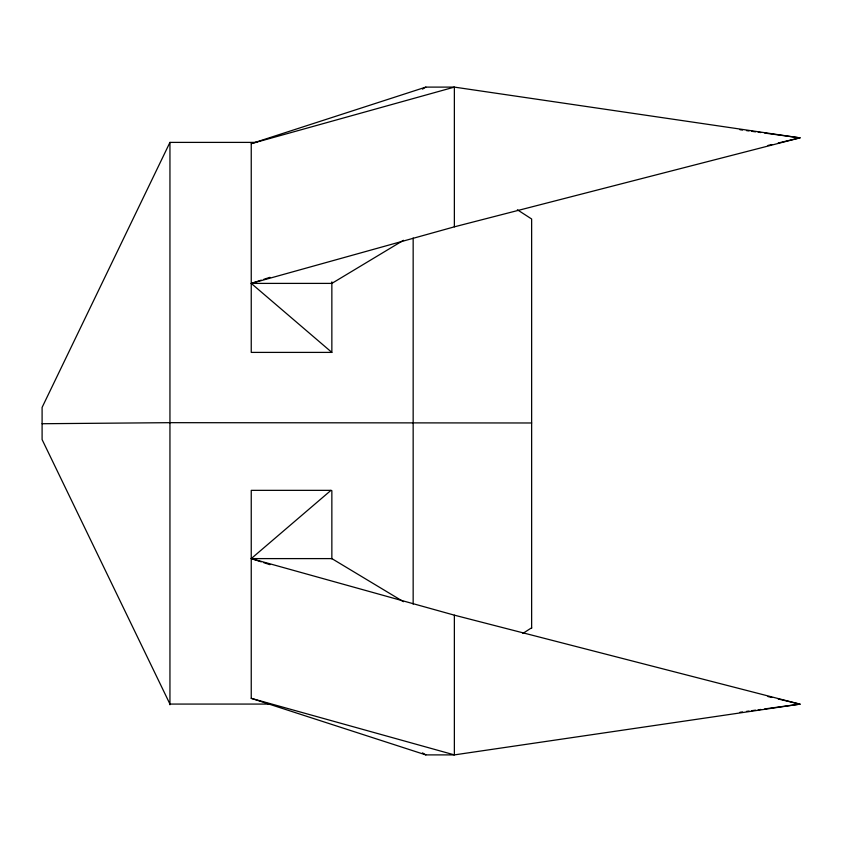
<?xml version="1.0" encoding="UTF-8"?>
<svg xmlns="http://www.w3.org/2000/svg" width="842" height="842" viewBox="0 0 842 842"><rect width="100%" height="100%" fill="white"/><g stroke="black" fill="none" stroke-linecap="round" stroke-linejoin="round"><path stroke-width="1.26" d="M256.715 142.393L169.947 142.393L42.1 407.412L42.1 439.577L169.947 704.07L269.861 704.07M331.853 558.899L331.853 490.718L330.98 490.349L251.242 558.604L261.22 561.835M522.871 633.426L531.639 627.774M422.484 89.115L425.841 87.105L454.364 87.105L799.9 137.856L454.364 226.835L251.242 283.396L331.853 352.398L331.853 281.881M403.465 240.307L331.853 283.396L251.242 283.396L261.22 280.165M331.853 352.398L251.242 352.398L251.242 143.656L425.841 87.105M263.714 279.355L269.956 277.334M251.242 143.656L454.364 87.105L454.364 226.835M767.988 145.445L771.809 144.54M778.197 143.024L799.9 137.856L764.704 133.078M403.465 601.693L331.853 558.604L251.242 558.604L454.364 615.165L799.9 704.144L454.364 754.895L425.841 754.895L251.242 698.344L251.242 490.349L330.98 490.349M739.95 712.279L742.549 711.922M746.465 711.395L749.064 711.037M751.674 710.69L755.59 710.153M758.189 709.806L760.8 709.448M764.704 708.922L799.9 704.144L778.197 698.976M42.1 423.726L169.947 422.673L531.639 422.979M797.29 137.856L799.9 137.856M797.29 704.144L799.9 704.144M739.95 129.721L742.549 130.078M746.465 130.605L749.064 130.963M751.674 131.31L755.59 131.847M758.189 132.194L760.8 132.552M767.988 696.555L771.809 697.46M251.242 698.344L454.364 754.895L454.364 615.165M263.714 562.645L269.956 564.666M422.484 752.885L425.841 754.895M517.377 209.774L531.639 218.994L531.639 628.332M413.159 238.002L413.159 604.135M169.947 142.393L169.947 704.775"/></g></svg>
